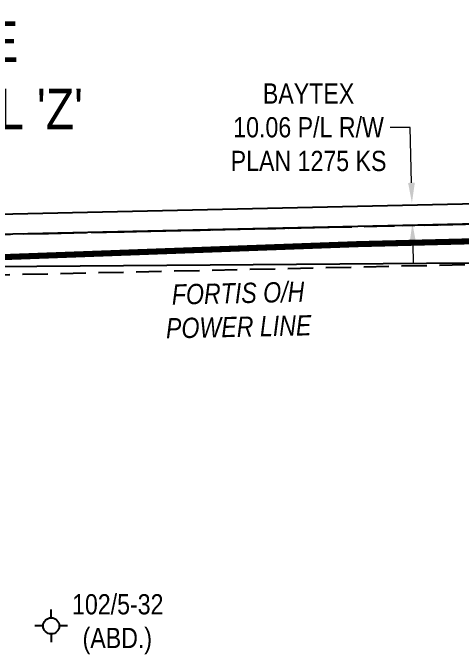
# Model space of a CAD drawing. Extents: x 88833 to 97610, y 5963373 to 5974710.
# Drawn here: x 95682.9 to 95904.6, y 5968955.8 to 5969273 of the extents above; entities that cross this region are included whole.
import ezdxf

# ---------------------------------------------------------------- set-up
doc = ezdxf.new("R2010")
doc.units = 0
doc.header["$LTSCALE"] = 5
doc.header["$PDSIZE"] = 5
doc.linetypes.add('foc-ACCESSROAD', pattern=[3.75, 2.5, -1.25])
doc.linetypes.add('foc-QUARTERLINE', pattern=[33, 25, -3, 2, -3])
doc.layers.get('Defpoints').update_dxf_attribs({"color": 9})
for name, color, linetype in [('AS-POWER', 104, 'foc-POWER'), ('AS-POWER-T', 104, 'Continuous'), ('AS-ROADS', 254, 'Continuous'), ('DETAIL-T', 7, 'Continuous'), ('F-AR', 190, 'foc-ACCESSROAD'), ('F-RW', 190, 'Continuous'), ('F-WS-S', 8, 'Continuous'), ('L-QSEC', 8, 'foc-QUARTERLINE')]:
    doc.layers.add(name, color=color, linetype=linetype)
doc.layers.add('F-RW-T', color=190, linetype='Continuous', lineweight=9)
doc.layers.add('F-WS-T', color=190, linetype='Continuous', lineweight=9)
doc.styles.add('100L', font='ARIALN.TTF', dxfattribs={"height": 10})
doc.styles.add('175L', font='ARIALN.TTF', dxfattribs={"height": 2})
doc.styles.add('80CG', font='ARIALN.TTF', dxfattribs={"height": 10})
doc.styles.add('foc-LtypeFont', font='ARIALN.TTF', dxfattribs={"height": 7.35})
doc.linetypes.add('foc-POWER', pattern='A,6,-1,["P",foc-LtypeFont,S=0.2,R=0,X=-0.625,Y=-0.75],-1.24,4', length=12.24)
doc.dimstyles.new('Compass 5 000', dxfattribs={"dimscale": 5, "dimtxt": 9, "dimasz": 2, "dimexe": 0.2, "dimexo": 0.0625, "dimgap": 0.5, "dimtad": 0, "dimtih": 1, "dimtoh": 1, "dimzin": 0, "dimdsep": 46, "dimtxsty": '80CG', "dimcen": 0.1, "dimse1": 1, "dimse2": 1, "dimclrd": 256, "dimclrt": 256, "dimaunit": 1, "dimadec": 4, "dimazin": 0, "dimtfac": 0.06, "dimtofl": 0, "dimtmove": 0, "dimatfit": 1, "dimfxl": 0.2, "dimtolj": 1, "dimtzin": 0, "dimlwd": -1, "dimarcsym": 0})

# ---------------------------------------------------------------- blocks, each defined once
blk = doc.blocks.new('*D454')
at = {"layer": 'Defpoints', "color": 0, "transparency": 16777216}
for p in [(95903.21, 5969179.42), (95880.23, 5969178.91), (95903.43, 5969169.39)]:
    blk.add_point(p, dxfattribs=at)
at = {"layer": 'F-RW-T', "transparency": 16777216}
for p, q in [((95879.4, 5969216.32), (95869.4, 5969216.32)), ((95880.01, 5969188.91), (95879.4, 5969216.32)), ((95880.67, 5969158.88), (95880.9, 5969148.88))]:
    blk.add_line(p, q, dxfattribs=at)
for points in [[(95881.67, 5969188.95), (95878.34, 5969188.88), (95880.23, 5969178.91)], [(95882.34, 5969158.91), (95879.01, 5969158.84), (95880.45, 5969168.88)]]:
    blk.add_solid(points, dxfattribs=at)
at = {"layer": 'F-RW-T', "transparency": 16777216, "insert": (95829.11, 5969216.32), "char_height": 10, "attachment_point": 5, "style": '80CG'}
blk.add_mtext('\\A1;BAYTEX\\P10.06 P/L R/W\\PPLAN 1275 KS', dxfattribs=at)
blk = doc.blocks.new('GABD')
for p, q in [((0, 0.808), (0, 1.616)), ((-0.808, 0), (-1.616, 0)), ((1.616, 0), (0.808, 0)), ((0, -0.808), (0, -1.616))]:
    blk.add_line(p, q)
blk.add_circle((0, 0), 0.8)

msp = doc.modelspace()

# ---------------------------------------------------------------- linework, layer by layer
at = {"layer": 'AS-POWER', "flags": 128}
msp.add_lwpolyline([(95556.784, 5969140.215), (95571.845, 5969145.388), (95673.12, 5969147.53), (95908.864, 5969149.244), (95998.893, 5969150.846), (96089.144, 5969151.606)], dxfattribs=at)
at = {"layer": 'AS-ROADS', "flags": 128}
msp.add_lwpolyline([(95547.523, 5969149.793, 2.998, 2.998, 0), (95631.361, 5969150.436, 2.998, 2.998, 0), (95853.315, 5969158.562, 2.998, 2.998, 0), (96034.131, 5969163.115, 2.998, 2.998, 0), (96113.077, 5969165.927, 2.998, 2.998, 0), (96133.659, 5969165.927, 2.998, 2.998, 0), (96143.098, 5969163.569, 2.998, 2.998, 0), (96151.881, 5969156.887, 2.998, 2.998, 0), (96156.47, 5969150.467, 2.998, 2.998, 0), (96158.416, 5969141.237, 2.998, 2.998, 0), (96159.257, 5969061.534, 2.998, 2.998, 0), (96157.355, 5968969.187, 0, 0, 0)], format="xyseb", dxfattribs=at)
at = {"layer": 'F-AR', "flags": 128}
msp.add_lwpolyline([(95556.754, 5969160.68), (96164.578, 5969174.186), (96167.703, 5969035.028), (96147.588, 5969034.576), (96144.914, 5969153.641), (95557.201, 5969140.581)], dxfattribs=at)
at = {"layer": 'F-RW', "flags": 128}
msp.add_lwpolyline([(96461.314, 5969180.78), (95556.754, 5969160.68), (95556.534, 5969170.73), (96461.36, 5969190.836)], dxfattribs=at)
at = {"layer": 'L-QSEC', "flags": 128}
msp.add_lwpolyline([(95556.754, 5969160.68), (96359.849, 5969178.526)], dxfattribs=at)

# ---------------------------------------------------------------- block references
at = {"layer": 'F-WS-S', "color": 5, "xscale": 5, "yscale": 5, "zscale": 5}
msp.add_blockref('GABD', (95701.839, 5968969.749), dxfattribs=at)

# ---------------------------------------------------------------- texts
at = {"layer": 'DETAIL-T', "color": 3, "insert": (95600.969, 5969268.734), "char_height": 20, "attachment_point": 1, "style": '175L'}
msp.add_mtext_dynamic_manual_height_columns("\\pi38.69;SEE \\P\\pi7.2238;DETAIL 'Z'", width=120.95507, gutter_width=55, heights=[0], dxfattribs=at)
at = {"layer": 'F-WS-T', "insert": (95715.264, 5968985.447), "char_height": 10, "attachment_point": 1, "style": '100L'}
msp.add_mtext_dynamic_manual_height_columns('\\pi-3.1254;102/5-32\\P\\pi2.0826;(ABD.)', width=37.13933, gutter_width=55, heights=[0], dxfattribs=at)

# ---------------------------------------------------------------- dimensions: what is measured, and where the dimension line sits
at = {"layer": 'F-RW-T'}
dim = msp.add_linear_dim(base=(95880.23, 5969178.915), p1=(95903.435, 5969169.385), p2=(95903.212, 5969179.425), angle=91.27107, text='BAYTEX\\P10.06 P/L R/W\\PPLAN 1275 KS', dimstyle='Compass 5 000', dxfattribs=at)
dim.commit()
dim.dimension.update_dxf_attribs({"geometry": '*D454', "text_midpoint": (95829.11, 5969216.316), "dimtype": 161})

# ---------------------------------------------------------------- next in the draw order: texts
at = {"layer": 'AS-POWER-T', "insert": (95757.78, 5969138.562), "char_height": 10, "attachment_point": 1, "rotation": 1.25792, "style": '100L', "bg_fill": 3, "box_fill_scale": 1.1, "bg_fill_color": 256, "bg_fill_transparency": 0}
msp.add_mtext_dynamic_manual_height_columns('\\pi3.58;{\\fArial Narrow|b0|i1|c0|p34;FORTIS O/H\\P\\pi0.32626;POWER LINE}', width=72.5352, gutter_width=55, heights=[0], dxfattribs=at)

doc.saveas('drawing.dxf')
